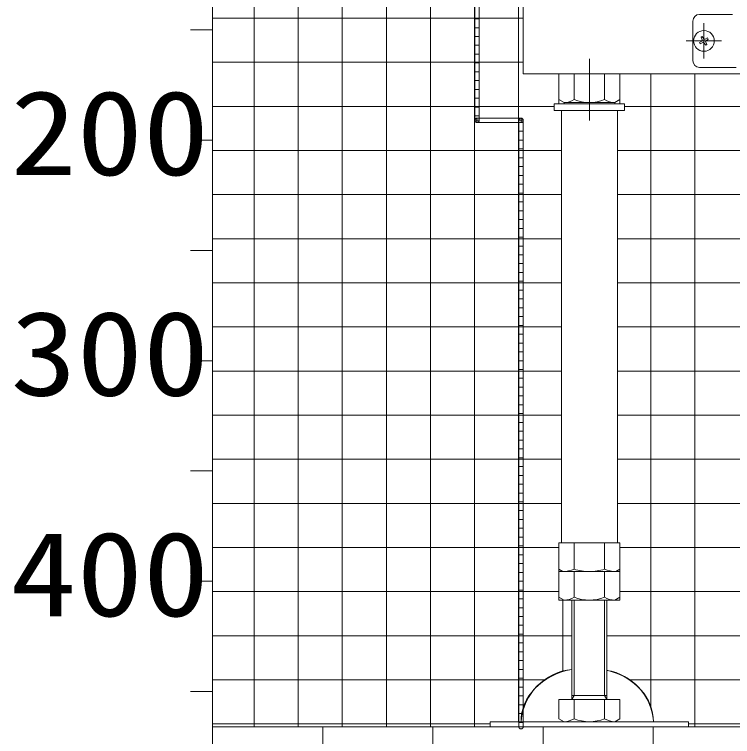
# Model space of a CAD drawing. Units: millimetres on the paper. Extents: x -305 to 305, y -152 to 152.
# Drawn here: x -124.46 to -108.16, y 36.22 to 52.59 of the extents above; entities that cross this region are included whole.
import ezdxf
from ezdxf.enums import TextEntityAlignment as Align

# ---------------------------------------------------------------- set-up
doc = ezdxf.new("R2010")
doc.units = ezdxf.units.MM
doc.linetypes.add('LONG_CHAIN', pattern=[21, 18, -1, 1, -1])
doc.layers.add('0-0_PV', color=7, linetype='Continuous', lineweight=9)
doc.styles.add('ＭＳ ゴシック', font='')
doc.styles.get('ＭＳ ゴシック').set_extended_font_data('MS Gothic')

msp = doc.modelspace()

# ---------------------------------------------------------------- linework, layer by layer
at = {"layer": '0-0_PV'}
for p, q in [((-119.963, 82.687), (-119.963, 36.437)), ((-119.017, 36.437), (-119.017, 78.627)), ((-118.017, 36.437), (-118.017, 78.237)), ((-117.017, 36.437), (-117.017, 77.491)), ((-116.017, 36.437), (-116.017, 73.526)), ((-115.017, 36.437), (-115.017, 62.822)), ((-114.017, 36.437), (-114.017, 59.937)), ((-113.017, 36.552), (-113.017, 58.606)), ((-112.913, 53.737), (-112.913, 51.237)), ((-108.913, 52.587), (-108.163, 52.587)), ((-119.963, 52.502), (-112.913, 52.502)), ((-113.913, 52.487), (-114.013, 52.487)), ((-109.063, 52.437), (-109.063, 51.537)), ((-120.463, 52.237), (-119.963, 52.237)), ((-113.913, 52.287), (-114.013, 52.287)), ((-113.913, 52.087), (-114.013, 52.087)), ((-108.878, 52.071), (-108.852, 52.086)), ((-108.878, 52.07), (-108.852, 52.014)), ((-108.817, 52.035), (-108.852, 52.085)), ((-108.86, 51.983), (-108.911, 51.948)), ((-108.896, 51.922), (-108.911, 51.948)), ((-108.896, 51.922), (-108.84, 51.948)), ((-108.809, 51.939), (-108.773, 51.889)), ((-108.729, 52.053), (-108.786, 52.026)), ((-108.747, 51.904), (-108.773, 51.96)), ((-108.747, 51.904), (-108.773, 51.889)), ((-108.765, 51.991), (-108.714, 52.027)), ((-108.729, 52.053), (-108.714, 52.027)), ((-113.913, 51.887), (-114.013, 51.887)), ((-113.913, 51.687), (-114.013, 51.687)), ((-119.963, 51.502), (-112.913, 51.502)), ((-113.913, 51.487), (-114.013, 51.487)), ((-113.913, 51.287), (-114.013, 51.287)), ((-108.913, 51.387), (-108.083, 51.387)), ((-113.913, 51.087), (-114.013, 51.087)), ((-112.913, 51.237), (-102.463, 51.237)), ((-112.106, 51.237), (-112.106, 50.655)), ((-111.759, 51.237), (-111.759, 50.655)), ((-111.066, 51.237), (-111.066, 50.655)), ((-110.72, 51.237), (-110.72, 50.655)), ((-110.017, 36.848), (-110.017, 51.237)), ((-109.017, 36.437), (-109.017, 51.237)), ((-113.913, 50.887), (-114.013, 50.887)), ((-113.913, 50.687), (-114.013, 50.687)), ((-111.988, 50.587), (-112.106, 50.655)), ((-110.72, 50.655), (-110.838, 50.587)), ((-119.963, 50.502), (-112.213, 50.502)), ((-113.913, 50.487), (-114.013, 50.487)), ((-112.213, 50.557), (-110.613, 50.557)), ((-112.213, 50.557), (-112.213, 50.407)), ((-111.988, 50.587), (-110.838, 50.587)), ((-111.988, 50.587), (-111.988, 50.557)), ((-111.988, 50.587), (-110.838, 50.587)), ((-110.838, 50.587), (-110.838, 50.557)), ((-110.613, 50.557), (-110.613, 50.407)), ((-110.613, 50.502), (-102.463, 50.502)), ((-113.913, 50.287), (-114.013, 50.287)), ((-112.213, 50.407), (-110.613, 50.407)), ((-112.048, 50.407), (-112.048, 40.607)), ((-110.778, 50.407), (-110.778, 40.607)), ((-112.963, 50.237), (-113.963, 50.237)), ((-112.913, 50.137), (-113.013, 50.137)), ((-112.913, 49.937), (-113.013, 49.937)), ((-120.463, 49.737), (-119.963, 49.737)), ((-112.913, 49.737), (-113.013, 49.737)), ((-119.963, 49.502), (-112.048, 49.502)), ((-112.913, 49.537), (-113.013, 49.537)), ((-110.778, 49.502), (-102.463, 49.502)), ((-112.913, 49.337), (-113.013, 49.337)), ((-112.913, 49.137), (-113.013, 49.137)), ((-112.913, 48.937), (-113.013, 48.937)), ((-112.913, 48.737), (-113.013, 48.737)), ((-119.963, 48.502), (-112.048, 48.502)), ((-112.913, 48.537), (-113.013, 48.537)), ((-110.778, 48.502), (-102.463, 48.502)), ((-112.913, 48.337), (-113.013, 48.337)), ((-112.913, 48.137), (-113.013, 48.137)), ((-112.913, 47.937), (-113.013, 47.937)), ((-112.913, 47.737), (-113.013, 47.737)), ((-119.963, 47.502), (-112.048, 47.502)), ((-112.913, 47.537), (-113.013, 47.537)), ((-110.778, 47.502), (-102.463, 47.502)), ((-112.913, 47.337), (-113.013, 47.337)), ((-120.463, 47.237), (-119.963, 47.237)), ((-112.913, 47.137), (-113.013, 47.137)), ((-112.913, 46.937), (-113.013, 46.937)), ((-112.913, 46.737), (-113.013, 46.737)), ((-119.963, 46.502), (-112.048, 46.502)), ((-112.913, 46.537), (-113.013, 46.537)), ((-110.778, 46.502), (-102.463, 46.502)), ((-112.913, 46.337), (-113.013, 46.337)), ((-112.913, 46.137), (-113.013, 46.137)), ((-112.913, 45.937), (-113.013, 45.937)), ((-112.913, 45.737), (-113.013, 45.737)), ((-112.913, 45.537), (-113.013, 45.537)), ((-119.963, 45.502), (-112.048, 45.502)), ((-110.778, 45.502), (-102.463, 45.502)), ((-112.913, 45.337), (-113.013, 45.337)), ((-112.913, 45.137), (-113.013, 45.137)), ((-112.913, 44.937), (-113.013, 44.937)), ((-120.463, 44.737), (-119.963, 44.737)), ((-112.913, 44.737), (-113.013, 44.737)), ((-112.913, 44.537), (-113.013, 44.537)), ((-119.963, 44.502), (-112.048, 44.502)), ((-110.778, 44.502), (-102.463, 44.502)), ((-112.913, 44.337), (-113.013, 44.337)), ((-112.913, 44.137), (-113.013, 44.137)), ((-112.913, 43.937), (-113.013, 43.937)), ((-112.913, 43.737), (-113.013, 43.737)), ((-119.963, 43.502), (-112.048, 43.502)), ((-112.913, 43.537), (-113.013, 43.537)), ((-110.778, 43.502), (-102.463, 43.502)), ((-112.913, 43.337), (-113.013, 43.337)), ((-112.913, 43.137), (-113.013, 43.137)), ((-112.913, 42.937), (-113.013, 42.937)), ((-112.913, 42.737), (-113.013, 42.737)), ((-119.963, 42.502), (-112.048, 42.502)), ((-112.913, 42.537), (-113.013, 42.537)), ((-110.778, 42.502), (-102.463, 42.502)), ((-112.913, 42.337), (-113.013, 42.337)), ((-120.463, 42.237), (-119.963, 42.237)), ((-112.913, 42.137), (-113.013, 42.137)), ((-112.913, 41.937), (-113.013, 41.937)), ((-112.913, 41.737), (-113.013, 41.737)), ((-119.963, 41.502), (-112.048, 41.502)), ((-112.913, 41.537), (-113.013, 41.537)), ((-110.778, 41.502), (-102.463, 41.502)), ((-112.913, 41.337), (-113.013, 41.337)), ((-112.913, 41.137), (-113.013, 41.137)), ((-112.913, 40.937), (-113.013, 40.937)), ((-112.913, 40.737), (-113.013, 40.737)), ((-110.72, 40.607), (-112.106, 40.607)), ((-112.106, 40.011), (-112.106, 40.607)), ((-111.759, 40.007), (-111.759, 40.607)), ((-111.066, 40.007), (-111.066, 40.607)), ((-110.72, 40.011), (-110.72, 40.607)), ((-119.963, 40.502), (-112.106, 40.502)), ((-112.913, 40.537), (-113.013, 40.537)), ((-110.72, 40.502), (-102.463, 40.502)), ((-112.913, 40.337), (-113.013, 40.337)), ((-112.913, 40.137), (-113.013, 40.137)), ((-112.106, 40.011), (-112.013, 39.957)), ((-110.72, 39.957), (-112.106, 39.957)), ((-112.106, 39.957), (-112.106, 39.375)), ((-110.813, 39.957), (-112.013, 39.957)), ((-111.759, 39.957), (-111.759, 39.375)), ((-111.066, 39.957), (-111.066, 39.375)), ((-110.72, 40.011), (-110.813, 39.957)), ((-110.72, 39.957), (-110.72, 39.375)), ((-112.913, 39.937), (-113.013, 39.937)), ((-120.463, 39.737), (-119.963, 39.737)), ((-112.913, 39.737), (-113.013, 39.737)), ((-119.963, 39.502), (-112.106, 39.502)), ((-112.913, 39.537), (-113.013, 39.537)), ((-110.72, 39.502), (-102.463, 39.502)), ((-112.913, 39.337), (-113.013, 39.337)), ((-112.106, 39.375), (-111.988, 39.307)), ((-112.017, 37.699), (-112.017, 39.307)), ((-110.838, 39.307), (-111.988, 39.307)), ((-111.813, 37.052), (-111.813, 39.307)), ((-111.758, 37.147), (-111.758, 39.307)), ((-111.068, 39.307), (-111.068, 37.147)), ((-111.013, 39.307), (-111.013, 37.052)), ((-110.838, 39.307), (-110.72, 39.375)), ((-112.913, 39.137), (-113.013, 39.137)), ((-112.913, 38.937), (-113.013, 38.937)), ((-112.913, 38.737), (-113.013, 38.737)), ((-119.963, 38.502), (-111.813, 38.502)), ((-112.913, 38.537), (-113.013, 38.537)), ((-111.013, 38.502), (-102.463, 38.502)), ((-112.913, 38.337), (-113.013, 38.337)), ((-112.913, 38.137), (-113.013, 38.137)), ((-112.913, 37.937), (-113.013, 37.937)), ((-112.913, 37.737), (-113.013, 37.737)), ((-119.963, 37.502), (-112.431, 37.502)), ((-112.913, 37.537), (-113.013, 37.537)), ((-110.498, 37.502), (-102.463, 37.502)), ((-112.913, 37.337), (-113.013, 37.337)), ((-120.463, 37.237), (-119.963, 37.237)), ((-112.913, 37.137), (-113.013, 37.137)), ((-112.106, 36.62), (-112.106, 37.052)), ((-112.106, 37.052), (-110.72, 37.052)), ((-111.813, 37.052), (-111.758, 37.147)), ((-111.813, 37.147), (-111.013, 37.147)), ((-111.759, 36.62), (-111.759, 37.052)), ((-111.013, 37.052), (-111.068, 37.147)), ((-111.066, 36.62), (-111.066, 37.052)), ((-110.72, 36.62), (-110.72, 37.052)), ((-112.913, 36.937), (-113.013, 36.937)), ((-112.913, 36.737), (-113.013, 36.737)), ((-113.663, 36.552), (-109.163, 36.552)), ((-112.913, 36.537), (-113.013, 36.537)), ((-111.988, 36.552), (-112.106, 36.62)), ((-111.988, 36.552), (-110.838, 36.552)), ((-110.72, 36.62), (-110.838, 36.552)), ((-109.961, 36.552), (-109.163, 36.552)), ((-109.163, 36.552), (-109.163, 36.437)), ((-119.963, 36.502), (-113.663, 36.502)), ((-119.963, 36.437), (-94.963, 36.437)), ((-119.963, 36.437), (-119.963, 35.937)), ((-117.463, 36.437), (-117.463, 35.937)), ((-114.963, 36.437), (-114.963, 35.937)), ((-112.463, 36.437), (-112.463, 35.937)), ((-109.963, 36.437), (-109.963, 35.937)), ((-109.163, 36.502), (-102.463, 36.502))]:
    msp.add_line(p, q, dxfattribs=at)
at = {"layer": '0-0_PV', "linetype": 'LONG_CHAIN'}
for p, q in [((-108.813, 52.387), (-108.813, 51.587)), ((-108.413, 51.987), (-109.213, 51.987)), ((-111.413, 51.58), (-111.413, 50.186))]:
    msp.add_line(p, q, dxfattribs=at)
at = {"layer": '0-0_PV'}
for points in [[(-113.663, 36.437), (-119.963, 36.437), (-119.963, 80.3), (-119.102, 78.751)], [(-110.147, 56.858), (-110.113, 54.887), (-109.654, 54.887), (-109.663, 54.389), (-109.538, 54.387), (-109.538, 53.737), (-112.913, 53.737), (-112.913, 51.237), (-112.106, 51.237), (-112.106, 50.557), (-112.213, 50.557), (-112.213, 50.407), (-112.048, 50.407), (-112.048, 40.607), (-112.106, 40.607), (-112.106, 39.307), (-111.813, 39.307), (-111.813, 37.738)], [(-109.163, 36.552), (-109.163, 36.437), (-102.463, 36.437), (-102.463, 51.237), (-110.72, 51.237), (-110.72, 50.557), (-110.613, 50.557), (-110.613, 50.407), (-110.778, 50.407), (-110.778, 40.607), (-110.72, 40.607), (-110.72, 39.307), (-111.013, 39.307), (-111.013, 37.717)], [(-112.96, 36.552), (-113.663, 36.552), (-113.663, 36.437)], [(-113.663, 36.552), (-113.663, 36.437), (-109.163, 36.437)]]:
    msp.add_lwpolyline(points, dxfattribs=at)
for points in [[(-113.913, 50.187), (-113.913, 57.687), (-114.013, 57.687), (-114.013, 50.187)], [(-113.963, 50.187), (-113.963, 50.237), (-113.969, 50.237), (-113.975, 50.235), (-113.981, 50.234), (-113.987, 50.231), (-113.992, 50.228), (-113.997, 50.224), (-114.001, 50.219), (-114.005, 50.214), (-114.008, 50.208), (-114.01, 50.203), (-114.012, 50.196), (-114.013, 50.19), (-114.013, 50.184), (-114.012, 50.178), (-114.01, 50.172), (-114.008, 50.166), (-114.005, 50.16), (-114.001, 50.155), (-113.997, 50.151), (-113.992, 50.147), (-113.987, 50.143), (-113.981, 50.141), (-113.975, 50.139), (-113.969, 50.137), (-113.963, 50.137)], [(-114.013, 50.187), (-114.012, 50.181), (-114.011, 50.175), (-114.009, 50.169), (-114.007, 50.163), (-114.003, 50.158), (-113.999, 50.153), (-113.995, 50.149), (-113.99, 50.145), (-113.984, 50.142), (-113.978, 50.14), (-113.972, 50.138), (-113.966, 50.137), (-113.96, 50.137), (-113.953, 50.138), (-113.947, 50.14), (-113.941, 50.142), (-113.936, 50.145), (-113.931, 50.149), (-113.926, 50.153), (-113.922, 50.158), (-113.919, 50.163), (-113.916, 50.169), (-113.914, 50.175), (-113.913, 50.181), (-113.913, 50.187), (-113.963, 50.187)], [(-112.963, 50.237), (-113.963, 50.237), (-113.963, 50.137), (-112.963, 50.137)], [(-112.963, 50.187), (-112.913, 50.187), (-112.913, 50.193), (-112.914, 50.199), (-112.916, 50.205), (-112.919, 50.211), (-112.922, 50.216), (-112.926, 50.221), (-112.931, 50.226), (-112.936, 50.229), (-112.941, 50.232), (-112.947, 50.235), (-112.953, 50.236), (-112.96, 50.237), (-112.966, 50.237), (-112.972, 50.236), (-112.978, 50.235), (-112.984, 50.232), (-112.99, 50.229), (-112.995, 50.226), (-112.999, 50.221), (-113.003, 50.216), (-113.007, 50.211), (-113.009, 50.205), (-113.011, 50.199), (-113.012, 50.193), (-113.013, 50.187)], [(-112.913, 36.437), (-112.913, 50.187), (-113.013, 50.187), (-113.013, 36.437)], [(-112.963, 50.137), (-112.956, 50.137), (-112.95, 50.139), (-112.944, 50.141), (-112.939, 50.143), (-112.933, 50.147), (-112.929, 50.151), (-112.924, 50.155), (-112.921, 50.16), (-112.917, 50.166), (-112.915, 50.172), (-112.914, 50.178), (-112.913, 50.184), (-112.913, 50.19), (-112.914, 50.196), (-112.915, 50.203), (-112.917, 50.208), (-112.921, 50.214), (-112.924, 50.219), (-112.929, 50.224), (-112.933, 50.228), (-112.939, 50.231), (-112.944, 50.234), (-112.95, 50.235), (-112.956, 50.237), (-112.963, 50.237), (-112.963, 50.187)], [(-113.013, 36.437), (-113.012, 36.431), (-113.011, 36.425), (-113.009, 36.419), (-113.007, 36.413), (-113.003, 36.408), (-112.999, 36.403), (-112.995, 36.399), (-112.99, 36.395), (-112.984, 36.392), (-112.978, 36.39), (-112.972, 36.388), (-112.966, 36.387), (-112.96, 36.387), (-112.953, 36.388), (-112.947, 36.39), (-112.941, 36.392), (-112.936, 36.395), (-112.931, 36.399), (-112.926, 36.403), (-112.922, 36.408), (-112.919, 36.413), (-112.916, 36.419), (-112.914, 36.425), (-112.913, 36.431), (-112.913, 36.437), (-112.963, 36.437)]]:
    msp.add_lwpolyline(points, close=True, dxfattribs=at)
msp.add_circle((-108.813, 51.987), 0.235, dxfattribs=at)
for centre, radius, start, end in [((-108.913, 52.437), 0.15, 90, 180), ((-108.875, 52.004), 0.025, 305, 25), ((-108.829, 51.925), 0.025, 35, 115), ((-108.796, 52.049), 0.025, 215, 295), ((-108.751, 51.97), 0.025, 124.9999, 205), ((-108.913, 51.537), 0.15, 180, 270), ((-111.997, 51.037), 0.45, 271.2052, 301.9385), ((-111.413, 51.503), 0.916, 247.7809, 292.2191), ((-110.828, 51.037), 0.45, 238.0615, 268.7948), ((-112.013, 40.625), 0.668, 270, 292.3077), ((-111.413, 41.182), 1.225, 253.5736, 270), ((-111.413, 41.182), 1.225, 270, 286.4264), ((-110.813, 40.625), 0.668, 247.6923, 270), ((-111.997, 39.757), 0.45, 271.2052, 301.9385), ((-111.413, 40.223), 0.916, 247.7809, 292.2191), ((-110.828, 39.757), 0.45, 238.0615, 268.7948), ((-111.68, 36.46), 1.286, 95.9266, 174.9954), ((-111.217, 36.473), 1.26, 4.4725, 80.6746), ((-112.001, 36.572), 0.96, 180, 181.1728), ((-111.997, 37.002), 0.45, 271.2052, 301.9385), ((-111.413, 37.468), 0.916, 247.7809, 292.2191), ((-110.828, 37.002), 0.45, 238.0615, 268.7948), ((-110.921, 36.572), 0.96, 358.8272, 360)]:
    msp.add_arc(centre, radius, start, end, dxfattribs=at)
for start_param, end_param in [(1.80778, 3.157969), (6.266809, 7.550795)]:
    msp.add_ellipse((-111.461, 36.572), major_axis=(1.5, 0), ratio=0.800001, start_param=start_param, end_param=end_param, dxfattribs=at)

# ---------------------------------------------------------------- texts
at = {"layer": '0-0_PV', "style": 'ＭＳ ゴシック', "width": 1.15}
for s, p in [('200', (-124.546, 48.367)), ('300', (-124.546, 43.367)), ('400', (-124.546, 38.367))]:
    msp.add_text(s, height=1.921, dxfattribs=at).set_placement(p, align=Align.BOTTOM_LEFT)

doc.saveas('drawing.dxf')
